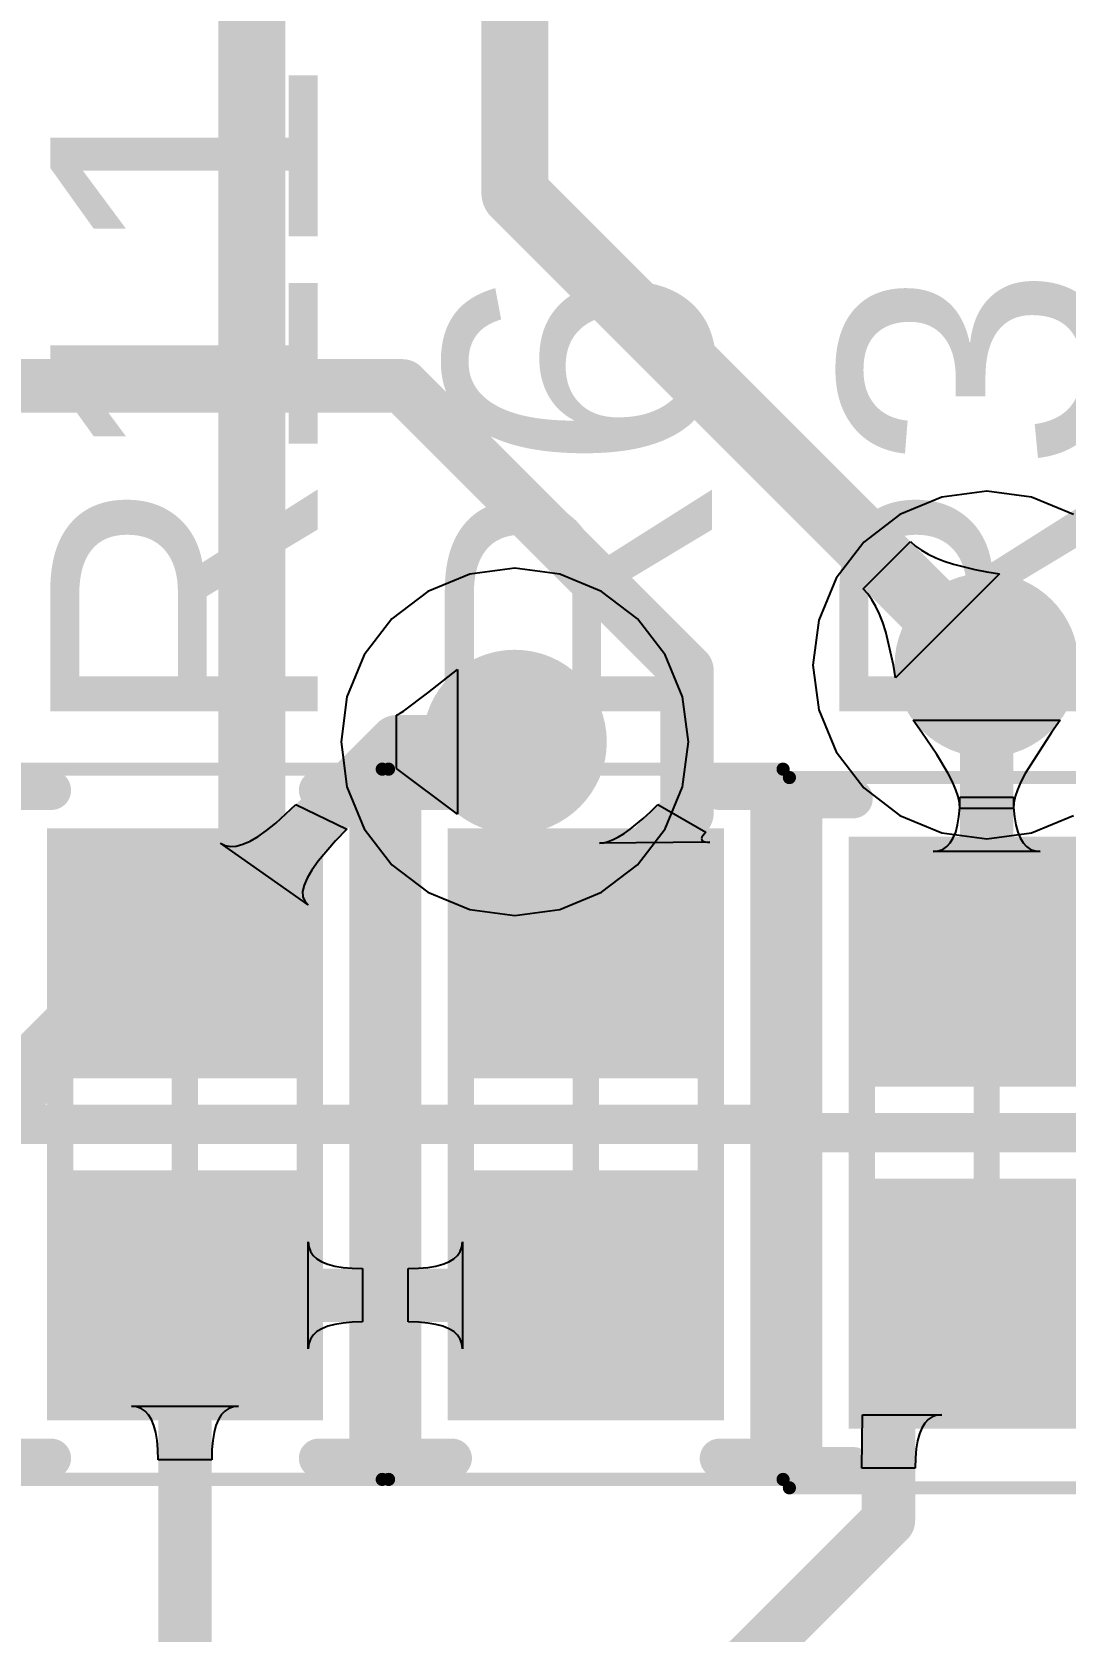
# Model space of a CAD drawing. Header units: inches. Extents: x -0.01 to 3.94, y -0.06 to 4.68.
# Drawn here: x 2.4671 to 2.6217, y 0.5854 to 0.8247 of the extents above; entities that cross this region are included whole.
import ezdxf

# ---------------------------------------------------------------- set-up
doc = ezdxf.new("R2010")
doc.units = ezdxf.units.IN
doc.header["$MEASUREMENT"] = 0
for name, color, linetype in [('Bottom Layer', 5, 'Continuous'), ('Int1 -GND)', 16, 'Continuous'), ('Int2 -PWR)', 76, 'Continuous'), ('Top 3D Body', 56, 'Continuous'), ('Top Courtyard', 56, 'Continuous'), ('Top Layer', 1, 'Continuous'), ('Top Overlay', 2, 'Continuous'), ('Top Paste', 8, 'Continuous'), ('Top Solder', 216, 'Continuous'), ('Via Holes', 16, 'Continuous')]:
    doc.layers.add(name, color=color, linetype=linetype)
doc.styles.add('Arial', font='', dxfattribs={"height": 0.2})
doc.styles.get('Arial').set_extended_font_data('Arial')

# ---------------------------------------------------------------- blocks, each defined once
blk = doc.blocks.new('RES_0603_1608_539')
at = {"layer": 'Top Layer'}
for points in [[(-0.0423244, -0.0186989), (-0.0423244, 0.0187027), (-0.008859800000000003, 0.0187027), (-0.008859799999999998, -0.0186989)], [(0.008857600000000004, -0.0186989), (0.008857599999999997, 0.0187027), (0.0423222, 0.0187027), (0.0423222, -0.0186989)]]:
    blk.add_hatch(color=1, dxfattribs=at).paths.add_polyline_path(points)
at = {"layer": 'Top Paste'}
for points in [[(-0.0423244, -0.0186989), (-0.0423244, 0.0187027), (-0.008859800000000003, 0.0187027), (-0.008859799999999998, -0.0186989)], [(0.008857600000000004, -0.0186989), (0.008857599999999997, 0.0187027), (0.0423222, 0.0187027), (0.0423222, -0.0186989)]]:
    blk.add_hatch(color=8, dxfattribs=at).paths.add_polyline_path(points)
at = {"layer": 'Top Solder'}
for points in [[(-0.0442929, -0.0206674), (-0.0442929, 0.0206712), (-0.006891300000000003, 0.0206712), (-0.006891299999999997, -0.0206674)], [(0.006889100000000003, -0.0206674), (0.006889099999999997, 0.0206712), (0.0442907, 0.0206712), (0.0442907, -0.0206674)]]:
    blk.add_hatch(color=216, dxfattribs=at).paths.add_polyline_path(points)
at = {"layer": 'Top 3D Body'}
for points in [[(0.0344479, 0.0187019, 0.003937, 0.003937, 0), (-0.0344501, 0.0187019, 0.003937, 0.003937, 0)], [(-0.0344501, -0.0187001, 0.003937, 0.003937, 0), (-0.0344501, 0.0187019, 0.003937, 0.003937, 0)], [(0.0344479, -0.0187001, 0.003937, 0.003937, 0), (0.0344479, 0.0187019, 0.003937, 0.003937, 0)], [(0.0344479, -0.0187001, 0.003937, 0.003937, 0), (-0.0344501, -0.0187001, 0.003937, 0.003937, 0)]]:
    blk.add_lwpolyline(points, format="xyseb", dxfattribs=at)
for points in [[(-0.0354343, 0.0187019, 0.0019685, 0.0019685, 1), (-0.0334659, 0.0187019, 0.0019685, 0.0019685, 1)], [(-0.0354343, 0.0187019, 0.0019685, 0.0019685, 1), (-0.0334659, 0.0187019, 0.0019685, 0.0019685, 1)], [(0.0334637, 0.0187019, 0.0019685, 0.0019685, 1), (0.0354321, 0.0187019, 0.0019685, 0.0019685, 1)], [(0.0334637, 0.0187019, 0.0019685, 0.0019685, 1), (0.0354321, 0.0187019, 0.0019685, 0.0019685, 1)], [(-0.0354343, -0.0187001, 0.0019685, 0.0019685, 1), (-0.0334659, -0.0187001, 0.0019685, 0.0019685, 1)], [(-0.0354343, -0.0187001, 0.0019685, 0.0019685, 1), (-0.0334659, -0.0187001, 0.0019685, 0.0019685, 1)], [(0.0334637, -0.0187001, 0.0019685, 0.0019685, 1), (0.0354321, -0.0187001, 0.0019685, 0.0019685, 1)], [(0.0334637, -0.0187001, 0.0019685, 0.0019685, 1), (0.0354321, -0.0187001, 0.0019685, 0.0019685, 1)]]:
    blk.add_lwpolyline(points, format="xyseb", close=True, dxfattribs=at)
at = {"layer": 'Top Courtyard'}
for points in [[(0.0531499, 0.0295279, 0.0019685, 0.0019685, 0), (-0.0531501, 0.0295279, 0.0019685, 0.0019685, 0)], [(-0.0531501, -0.0295261, 0.0019685, 0.0019685, 0), (-0.0531501, 0.0295279, 0.0019685, 0.0019685, 0)], [(0.0531499, -0.0295261, 0.0019685, 0.0019685, 0), (0.0531499, 0.0295279, 0.0019685, 0.0019685, 0)], [(-1e-07, -0.0187001, 0.003937, 0.003937, 0), (-1e-07, 0.0187019, 0.003937, 0.003937, 0)], [(0.0186999, 1.9e-06, 0.003937, 0.003937, 0), (-0.0187021, 1.9e-06, 0.003937, 0.003937, 0)], [(0.0531499, -0.0295261, 0.0019685, 0.0019685, 0), (-0.0531501, -0.0295261, 0.0019685, 0.0019685, 0)]]:
    blk.add_lwpolyline(points, format="xyseb", dxfattribs=at)
for points in [[(-0.0536422, 0.0295279, 0.0009842, 0.0009842, 1), (-0.052658, 0.0295279, 0.0009842, 0.0009842, 1)], [(-0.0536422, 0.0295279, 0.0009842, 0.0009842, 1), (-0.052658, 0.0295279, 0.0009842, 0.0009842, 1)], [(0.0526578, 0.0295279, 0.0009842, 0.0009842, 1), (0.053642, 0.0295279, 0.0009842, 0.0009842, 1)], [(0.0526578, 0.0295279, 0.0009842, 0.0009842, 1), (0.053642, 0.0295279, 0.0009842, 0.0009842, 1)], [(-0.0009843, 0.0187019, 0.0019685, 0.0019685, 1), (0.0009841, 0.0187019, 0.0019685, 0.0019685, 1)], [(-0.0196863, 1.9e-06, 0.0019685, 0.0019685, 1), (-0.0177179, 1.9e-06, 0.0019685, 0.0019685, 1)], [(0.0177157, 1.9e-06, 0.0019685, 0.0019685, 1), (0.0196841, 1.9e-06, 0.0019685, 0.0019685, 1)], [(-0.0009843, -0.0187001, 0.0019685, 0.0019685, 1), (0.0009841, -0.0187001, 0.0019685, 0.0019685, 1)], [(-0.0536422, -0.0295261, 0.0009842, 0.0009842, 1), (-0.052658, -0.0295261, 0.0009842, 0.0009842, 1)], [(-0.0536422, -0.0295261, 0.0009842, 0.0009842, 1), (-0.052658, -0.0295261, 0.0009842, 0.0009842, 1)], [(0.0526578, -0.0295261, 0.0009842, 0.0009842, 1), (0.053642, -0.0295261, 0.0009842, 0.0009842, 1)], [(0.0526578, -0.0295261, 0.0009842, 0.0009842, 1), (0.053642, -0.0295261, 0.0009842, 0.0009842, 1)]]:
    blk.add_lwpolyline(points, format="xyseb", close=True, dxfattribs=at)
at = {"layer": 'Top Overlay'}
for points in [[(0.0499999, 0.0275599, 0.0059055, 0.0059055, 0), (-0.0500001, 0.0275599, 0.0059055, 0.0059055, 0)], [(-0.0500001, 0.0200019, 0.0059055, 0.0059055, 0), (-0.0500001, 0.0275599, 0.0059055, 0.0059055, 0)], [(-1e-07, -0.0275581, 0.0059055, 0.0059055, 0), (-1e-07, 0.0275599, 0.0059055, 0.0059055, 0)], [(0.0499999, 0.0200019, 0.0059055, 0.0059055, 0), (0.0499999, 0.0275599, 0.0059055, 0.0059055, 0)], [(-0.0500001, -0.0275581, 0.0059055, 0.0059055, 0), (-0.0500001, -0.0199981, 0.0059055, 0.0059055, 0)], [(0.0499999, -0.0275581, 0.0059055, 0.0059055, 0), (0.0499999, -0.0199981, 0.0059055, 0.0059055, 0)], [(0.0499999, -0.0275581, 0.0059055, 0.0059055, 0), (-0.0500001, -0.0275581, 0.0059055, 0.0059055, 0)]]:
    blk.add_lwpolyline(points, format="xyseb", dxfattribs=at)
for points in [[(-0.0514765, 0.0275599, 0.0029527, 0.0029527, 1), (-0.0485237, 0.0275599, 0.0029527, 0.0029527, 1)], [(-0.0514765, 0.0275599, 0.0029527, 0.0029527, 1), (-0.0485237, 0.0275599, 0.0029527, 0.0029527, 1)], [(-0.0014765, 0.0275599, 0.0029527, 0.0029527, 1), (0.0014763, 0.0275599, 0.0029527, 0.0029527, 1)], [(0.0485235, 0.0275599, 0.0029527, 0.0029527, 1), (0.0514763, 0.0275599, 0.0029527, 0.0029527, 1)], [(0.0485235, 0.0275599, 0.0029527, 0.0029527, 1), (0.0514763, 0.0275599, 0.0029527, 0.0029527, 1)], [(-0.0514765, 0.0200019, 0.0029527, 0.0029527, 1), (-0.0485237, 0.0200019, 0.0029527, 0.0029527, 1)], [(0.0485235, 0.0200019, 0.0029527, 0.0029527, 1), (0.0514763, 0.0200019, 0.0029527, 0.0029527, 1)], [(-0.0514765, -0.0199981, 0.0029527, 0.0029527, 1), (-0.0485237, -0.0199981, 0.0029527, 0.0029527, 1)], [(0.0485235, -0.0199981, 0.0029527, 0.0029527, 1), (0.0514763, -0.0199981, 0.0029527, 0.0029527, 1)], [(-0.0514765, -0.0275581, 0.0029527, 0.0029527, 1), (-0.0485237, -0.0275581, 0.0029527, 0.0029527, 1)], [(-0.0514765, -0.0275581, 0.0029527, 0.0029527, 1), (-0.0485237, -0.0275581, 0.0029527, 0.0029527, 1)], [(-0.0014765, -0.0275581, 0.0029527, 0.0029527, 1), (0.0014763, -0.0275581, 0.0029527, 0.0029527, 1)], [(0.0485235, -0.0275581, 0.0029527, 0.0029527, 1), (0.0514763, -0.0275581, 0.0029527, 0.0029527, 1)], [(0.0485235, -0.0275581, 0.0029527, 0.0029527, 1), (0.0514763, -0.0275581, 0.0029527, 0.0029527, 1)]]:
    blk.add_lwpolyline(points, format="xyseb", close=True, dxfattribs=at)
blk = doc.blocks.new('RES_0603_1608_544')
at = {"layer": 'Top Layer'}
for points in [[(-0.0423224, -0.0186989), (-0.0423224, 0.0187027), (-0.008857800000000002, 0.0187027), (-0.008857799999999997, -0.0186989)], [(0.008859600000000002, -0.0186989), (0.008859599999999997, 0.0187027), (0.0423242, 0.0187027), (0.0423242, -0.0186989)]]:
    blk.add_hatch(color=1, dxfattribs=at).paths.add_polyline_path(points)
at = {"layer": 'Top Paste'}
for points in [[(-0.0423224, -0.0186989), (-0.0423224, 0.0187027), (-0.008857800000000002, 0.0187027), (-0.008857799999999997, -0.0186989)], [(0.008859600000000002, -0.0186989), (0.008859599999999997, 0.0187027), (0.0423242, 0.0187027), (0.0423242, -0.0186989)]]:
    blk.add_hatch(color=8, dxfattribs=at).paths.add_polyline_path(points)
at = {"layer": 'Top Solder'}
for points in [[(-0.0442909, -0.0206674), (-0.0442909, 0.0206712), (-0.006889300000000003, 0.0206712), (-0.006889299999999998, -0.0206674)], [(0.006891100000000003, -0.0206674), (0.006891099999999997, 0.0206712), (0.0442927, 0.0206712), (0.0442927, -0.0206674)]]:
    blk.add_hatch(color=216, dxfattribs=at).paths.add_polyline_path(points)
at = {"layer": 'Top 3D Body'}
for points in [[(0.0344499, 0.0187019, 0.003937, 0.003937, 0), (-0.0344481, 0.0187019, 0.003937, 0.003937, 0)], [(-0.0344481, -0.0187001, 0.003937, 0.003937, 0), (-0.0344481, 0.0187019, 0.003937, 0.003937, 0)], [(0.0344499, -0.0187001, 0.003937, 0.003937, 0), (0.0344499, 0.0187019, 0.003937, 0.003937, 0)], [(0.0344499, -0.0187001, 0.003937, 0.003937, 0), (-0.0344481, -0.0187001, 0.003937, 0.003937, 0)]]:
    blk.add_lwpolyline(points, format="xyseb", dxfattribs=at)
for points in [[(-0.0354323, 0.0187019, 0.0019685, 0.0019685, 1), (-0.0334639, 0.0187019, 0.0019685, 0.0019685, 1)], [(-0.0354323, 0.0187019, 0.0019685, 0.0019685, 1), (-0.0334639, 0.0187019, 0.0019685, 0.0019685, 1)], [(0.0334657, 0.0187019, 0.0019685, 0.0019685, 1), (0.0354341, 0.0187019, 0.0019685, 0.0019685, 1)], [(0.0334657, 0.0187019, 0.0019685, 0.0019685, 1), (0.0354341, 0.0187019, 0.0019685, 0.0019685, 1)], [(-0.0354323, -0.0187001, 0.0019685, 0.0019685, 1), (-0.0334639, -0.0187001, 0.0019685, 0.0019685, 1)], [(-0.0354323, -0.0187001, 0.0019685, 0.0019685, 1), (-0.0334639, -0.0187001, 0.0019685, 0.0019685, 1)], [(0.0334657, -0.0187001, 0.0019685, 0.0019685, 1), (0.0354341, -0.0187001, 0.0019685, 0.0019685, 1)], [(0.0334657, -0.0187001, 0.0019685, 0.0019685, 1), (0.0354341, -0.0187001, 0.0019685, 0.0019685, 1)]]:
    blk.add_lwpolyline(points, format="xyseb", close=True, dxfattribs=at)
at = {"layer": 'Top Courtyard'}
for points in [[(0.0531499, 0.0295279, 0.0019685, 0.0019685, 0), (-0.0531501, 0.0295279, 0.0019685, 0.0019685, 0)], [(-0.0531501, -0.0295261, 0.0019685, 0.0019685, 0), (-0.0531501, 0.0295279, 0.0019685, 0.0019685, 0)], [(0.0531499, -0.0295261, 0.0019685, 0.0019685, 0), (0.0531499, 0.0295279, 0.0019685, 0.0019685, 0)], [(-1e-07, -0.0187001, 0.003937, 0.003937, 0), (-1e-07, 0.0187019, 0.003937, 0.003937, 0)], [(0.0187019, 1.9e-06, 0.003937, 0.003937, 0), (-0.0187001, 1.9e-06, 0.003937, 0.003937, 0)], [(0.0531499, -0.0295261, 0.0019685, 0.0019685, 0), (-0.0531501, -0.0295261, 0.0019685, 0.0019685, 0)]]:
    blk.add_lwpolyline(points, format="xyseb", dxfattribs=at)
for points in [[(-0.0536422, 0.0295279, 0.0009842, 0.0009842, 1), (-0.052658, 0.0295279, 0.0009842, 0.0009842, 1)], [(-0.0536422, 0.0295279, 0.0009842, 0.0009842, 1), (-0.052658, 0.0295279, 0.0009842, 0.0009842, 1)], [(0.0526578, 0.0295279, 0.0009842, 0.0009842, 1), (0.053642, 0.0295279, 0.0009842, 0.0009842, 1)], [(0.0526578, 0.0295279, 0.0009842, 0.0009842, 1), (0.053642, 0.0295279, 0.0009842, 0.0009842, 1)], [(-0.0009843, 0.0187019, 0.0019685, 0.0019685, 1), (0.0009841, 0.0187019, 0.0019685, 0.0019685, 1)], [(-0.0196843, 1.9e-06, 0.0019685, 0.0019685, 1), (-0.0177159, 1.9e-06, 0.0019685, 0.0019685, 1)], [(0.0177177, 1.9e-06, 0.0019685, 0.0019685, 1), (0.0196861, 1.9e-06, 0.0019685, 0.0019685, 1)], [(-0.0009843, -0.0187001, 0.0019685, 0.0019685, 1), (0.0009841, -0.0187001, 0.0019685, 0.0019685, 1)], [(-0.0536422, -0.0295261, 0.0009842, 0.0009842, 1), (-0.052658, -0.0295261, 0.0009842, 0.0009842, 1)], [(-0.0536422, -0.0295261, 0.0009842, 0.0009842, 1), (-0.052658, -0.0295261, 0.0009842, 0.0009842, 1)], [(0.0526578, -0.0295261, 0.0009842, 0.0009842, 1), (0.053642, -0.0295261, 0.0009842, 0.0009842, 1)], [(0.0526578, -0.0295261, 0.0009842, 0.0009842, 1), (0.053642, -0.0295261, 0.0009842, 0.0009842, 1)]]:
    blk.add_lwpolyline(points, format="xyseb", close=True, dxfattribs=at)
at = {"layer": 'Top Overlay'}
for points in [[(0.0499999, 0.0275599, 0.0059055, 0.0059055, 0), (-0.0500001, 0.0275599, 0.0059055, 0.0059055, 0)], [(-0.0500001, 0.0200019, 0.0059055, 0.0059055, 0), (-0.0500001, 0.0275599, 0.0059055, 0.0059055, 0)], [(-1e-07, -0.0275581, 0.0059055, 0.0059055, 0), (-1e-07, 0.0275599, 0.0059055, 0.0059055, 0)], [(0.0499999, 0.0200019, 0.0059055, 0.0059055, 0), (0.0499999, 0.0275599, 0.0059055, 0.0059055, 0)], [(-0.0500001, -0.0275581, 0.0059055, 0.0059055, 0), (-0.0500001, -0.0199981, 0.0059055, 0.0059055, 0)], [(0.0499999, -0.0275581, 0.0059055, 0.0059055, 0), (0.0499999, -0.0199981, 0.0059055, 0.0059055, 0)], [(0.0499999, -0.0275581, 0.0059055, 0.0059055, 0), (-0.0500001, -0.0275581, 0.0059055, 0.0059055, 0)]]:
    blk.add_lwpolyline(points, format="xyseb", dxfattribs=at)
for points in [[(-0.0514765, 0.0275599, 0.0029527, 0.0029527, 1), (-0.0485237, 0.0275599, 0.0029527, 0.0029527, 1)], [(-0.0514765, 0.0275599, 0.0029527, 0.0029527, 1), (-0.0485237, 0.0275599, 0.0029527, 0.0029527, 1)], [(-0.0014765, 0.0275599, 0.0029527, 0.0029527, 1), (0.0014763, 0.0275599, 0.0029527, 0.0029527, 1)], [(0.0485235, 0.0275599, 0.0029527, 0.0029527, 1), (0.0514763, 0.0275599, 0.0029527, 0.0029527, 1)], [(0.0485235, 0.0275599, 0.0029527, 0.0029527, 1), (0.0514763, 0.0275599, 0.0029527, 0.0029527, 1)], [(-0.0514765, 0.0200019, 0.0029527, 0.0029527, 1), (-0.0485237, 0.0200019, 0.0029527, 0.0029527, 1)], [(0.0485235, 0.0200019, 0.0029527, 0.0029527, 1), (0.0514763, 0.0200019, 0.0029527, 0.0029527, 1)], [(-0.0514765, -0.0199981, 0.0029527, 0.0029527, 1), (-0.0485237, -0.0199981, 0.0029527, 0.0029527, 1)], [(0.0485235, -0.0199981, 0.0029527, 0.0029527, 1), (0.0514763, -0.0199981, 0.0029527, 0.0029527, 1)], [(-0.0514765, -0.0275581, 0.0029527, 0.0029527, 1), (-0.0485237, -0.0275581, 0.0029527, 0.0029527, 1)], [(-0.0514765, -0.0275581, 0.0029527, 0.0029527, 1), (-0.0485237, -0.0275581, 0.0029527, 0.0029527, 1)], [(-0.0014765, -0.0275581, 0.0029527, 0.0029527, 1), (0.0014763, -0.0275581, 0.0029527, 0.0029527, 1)], [(0.0485235, -0.0275581, 0.0029527, 0.0029527, 1), (0.0514763, -0.0275581, 0.0029527, 0.0029527, 1)], [(0.0485235, -0.0275581, 0.0029527, 0.0029527, 1), (0.0514763, -0.0275581, 0.0029527, 0.0029527, 1)]]:
    blk.add_lwpolyline(points, format="xyseb", close=True, dxfattribs=at)
blk = doc.blocks.new('RES_0603_1608_547')
at = {"layer": 'Top Layer'}
for points in [[(-0.0423224, -0.0187009), (-0.0423224, 0.0187007), (-0.008857800000000002, 0.0187007), (-0.008857799999999997, -0.0187009)], [(0.008857600000000004, -0.0187009), (0.008857599999999997, 0.0187007), (0.0423222, 0.0187007), (0.0423222, -0.0187009)]]:
    blk.add_hatch(color=1, dxfattribs=at).paths.add_polyline_path(points)
at = {"layer": 'Top Paste'}
for points in [[(-0.0423224, -0.0187009), (-0.0423224, 0.0187007), (-0.008857800000000002, 0.0187007), (-0.008857799999999997, -0.0187009)], [(0.008857600000000004, -0.0187009), (0.008857599999999997, 0.0187007), (0.0423222, 0.0187007), (0.0423222, -0.0187009)]]:
    blk.add_hatch(color=8, dxfattribs=at).paths.add_polyline_path(points)
at = {"layer": 'Top Solder'}
for points in [[(-0.0442909, -0.0206694), (-0.0442909, 0.0206692), (-0.006889300000000003, 0.0206692), (-0.006889299999999998, -0.0206694)], [(0.006889100000000003, -0.0206694), (0.006889099999999997, 0.0206692), (0.0442907, 0.0206692), (0.0442907, -0.0206694)]]:
    blk.add_hatch(color=216, dxfattribs=at).paths.add_polyline_path(points)
at = {"layer": 'Top 3D Body'}
for points in [[(0.0344479, 0.0186999, 0.003937, 0.003937, 0), (-0.0344481, 0.0186999, 0.003937, 0.003937, 0)], [(-0.0344481, -0.0187001, 0.003937, 0.003937, 0), (-0.0344481, 0.0186999, 0.003937, 0.003937, 0)], [(0.0344479, -0.0187001, 0.003937, 0.003937, 0), (0.0344479, 0.0186999, 0.003937, 0.003937, 0)], [(0.0344479, -0.0187001, 0.003937, 0.003937, 0), (-0.0344481, -0.0187001, 0.003937, 0.003937, 0)]]:
    blk.add_lwpolyline(points, format="xyseb", dxfattribs=at)
for points in [[(-0.0354323, 0.0186999, 0.0019685, 0.0019685, 1), (-0.0334639, 0.0186999, 0.0019685, 0.0019685, 1)], [(-0.0354323, 0.0186999, 0.0019685, 0.0019685, 1), (-0.0334639, 0.0186999, 0.0019685, 0.0019685, 1)], [(0.0334637, 0.0186999, 0.0019685, 0.0019685, 1), (0.0354321, 0.0186999, 0.0019685, 0.0019685, 1)], [(0.0334637, 0.0186999, 0.0019685, 0.0019685, 1), (0.0354321, 0.0186999, 0.0019685, 0.0019685, 1)], [(-0.0354323, -0.0187001, 0.0019685, 0.0019685, 1), (-0.0334639, -0.0187001, 0.0019685, 0.0019685, 1)], [(-0.0354323, -0.0187001, 0.0019685, 0.0019685, 1), (-0.0334639, -0.0187001, 0.0019685, 0.0019685, 1)], [(0.0334637, -0.0187001, 0.0019685, 0.0019685, 1), (0.0354321, -0.0187001, 0.0019685, 0.0019685, 1)], [(0.0334637, -0.0187001, 0.0019685, 0.0019685, 1), (0.0354321, -0.0187001, 0.0019685, 0.0019685, 1)]]:
    blk.add_lwpolyline(points, format="xyseb", close=True, dxfattribs=at)
at = {"layer": 'Top Courtyard'}
for points in [[(0.0531499, 0.0295279, 0.0019685, 0.0019685, 0), (-0.0531501, 0.0295279, 0.0019685, 0.0019685, 0)], [(-0.0531501, -0.0295281, 0.0019685, 0.0019685, 0), (-0.0531501, 0.0295279, 0.0019685, 0.0019685, 0)], [(0.0531499, -0.0295281, 0.0019685, 0.0019685, 0), (0.0531499, 0.0295279, 0.0019685, 0.0019685, 0)], [(-1e-07, -0.0187001, 0.003937, 0.003937, 0), (-1e-07, 0.0186999, 0.003937, 0.003937, 0)], [(0.0186999, -1e-07, 0.003937, 0.003937, 0), (-0.0187001, -1e-07, 0.003937, 0.003937, 0)], [(0.0531499, -0.0295281, 0.0019685, 0.0019685, 0), (-0.0531501, -0.0295281, 0.0019685, 0.0019685, 0)]]:
    blk.add_lwpolyline(points, format="xyseb", dxfattribs=at)
for points in [[(-0.0536422, 0.0295279, 0.0009842, 0.0009842, 1), (-0.052658, 0.0295279, 0.0009842, 0.0009842, 1)], [(-0.0536422, 0.0295279, 0.0009842, 0.0009842, 1), (-0.052658, 0.0295279, 0.0009842, 0.0009842, 1)], [(0.0526578, 0.0295279, 0.0009842, 0.0009842, 1), (0.053642, 0.0295279, 0.0009842, 0.0009842, 1)], [(0.0526578, 0.0295279, 0.0009842, 0.0009842, 1), (0.053642, 0.0295279, 0.0009842, 0.0009842, 1)], [(-0.0009843, 0.0186999, 0.0019685, 0.0019685, 1), (0.0009841, 0.0186999, 0.0019685, 0.0019685, 1)], [(-0.0196843, -1e-07, 0.0019685, 0.0019685, 1), (-0.0177159, -1e-07, 0.0019685, 0.0019685, 1)], [(0.0177157, -1e-07, 0.0019685, 0.0019685, 1), (0.0196841, -1e-07, 0.0019685, 0.0019685, 1)], [(-0.0009843, -0.0187001, 0.0019685, 0.0019685, 1), (0.0009841, -0.0187001, 0.0019685, 0.0019685, 1)], [(-0.0536422, -0.0295281, 0.0009842, 0.0009842, 1), (-0.052658, -0.0295281, 0.0009842, 0.0009842, 1)], [(-0.0536422, -0.0295281, 0.0009842, 0.0009842, 1), (-0.052658, -0.0295281, 0.0009842, 0.0009842, 1)], [(0.0526578, -0.0295281, 0.0009842, 0.0009842, 1), (0.053642, -0.0295281, 0.0009842, 0.0009842, 1)], [(0.0526578, -0.0295281, 0.0009842, 0.0009842, 1), (0.053642, -0.0295281, 0.0009842, 0.0009842, 1)]]:
    blk.add_lwpolyline(points, format="xyseb", close=True, dxfattribs=at)
at = {"layer": 'Top Overlay'}
for points in [[(0.0499999, 0.0275599, 0.0059055, 0.0059055, 0), (-0.0500001, 0.0275599, 0.0059055, 0.0059055, 0)], [(-0.0500001, 0.0199999, 0.0059055, 0.0059055, 0), (-0.0500001, 0.0275599, 0.0059055, 0.0059055, 0)], [(-1e-07, -0.0275601, 0.0059055, 0.0059055, 0), (-1e-07, 0.0275599, 0.0059055, 0.0059055, 0)], [(0.0499999, 0.0199999, 0.0059055, 0.0059055, 0), (0.0499999, 0.0275599, 0.0059055, 0.0059055, 0)], [(-0.0500001, -0.0275601, 0.0059055, 0.0059055, 0), (-0.0500001, -0.0200001, 0.0059055, 0.0059055, 0)], [(0.0499999, -0.0275601, 0.0059055, 0.0059055, 0), (0.0499999, -0.0200001, 0.0059055, 0.0059055, 0)], [(0.0499999, -0.0275601, 0.0059055, 0.0059055, 0), (-0.0500001, -0.0275601, 0.0059055, 0.0059055, 0)]]:
    blk.add_lwpolyline(points, format="xyseb", dxfattribs=at)
for points in [[(-0.0514765, 0.0275599, 0.0029527, 0.0029527, 1), (-0.0485237, 0.0275599, 0.0029527, 0.0029527, 1)], [(-0.0514765, 0.0275599, 0.0029527, 0.0029527, 1), (-0.0485237, 0.0275599, 0.0029527, 0.0029527, 1)], [(-0.0014765, 0.0275599, 0.0029527, 0.0029527, 1), (0.0014763, 0.0275599, 0.0029527, 0.0029527, 1)], [(0.0485235, 0.0275599, 0.0029527, 0.0029527, 1), (0.0514763, 0.0275599, 0.0029527, 0.0029527, 1)], [(0.0485235, 0.0275599, 0.0029527, 0.0029527, 1), (0.0514763, 0.0275599, 0.0029527, 0.0029527, 1)], [(-0.0514765, 0.0199999, 0.0029527, 0.0029527, 1), (-0.0485237, 0.0199999, 0.0029527, 0.0029527, 1)], [(0.0485235, 0.0199999, 0.0029527, 0.0029527, 1), (0.0514763, 0.0199999, 0.0029527, 0.0029527, 1)], [(-0.0514765, -0.0200001, 0.0029527, 0.0029527, 1), (-0.0485237, -0.0200001, 0.0029527, 0.0029527, 1)], [(0.0485235, -0.0200001, 0.0029527, 0.0029527, 1), (0.0514763, -0.0200001, 0.0029527, 0.0029527, 1)], [(-0.0514765, -0.0275601, 0.0029527, 0.0029527, 1), (-0.0485237, -0.0275601, 0.0029527, 0.0029527, 1)], [(-0.0514765, -0.0275601, 0.0029527, 0.0029527, 1), (-0.0485237, -0.0275601, 0.0029527, 0.0029527, 1)], [(-0.0014765, -0.0275601, 0.0029527, 0.0029527, 1), (0.0014763, -0.0275601, 0.0029527, 0.0029527, 1)], [(0.0485235, -0.0275601, 0.0029527, 0.0029527, 1), (0.0514763, -0.0275601, 0.0029527, 0.0029527, 1)], [(0.0485235, -0.0275601, 0.0029527, 0.0029527, 1), (0.0514763, -0.0275601, 0.0029527, 0.0029527, 1)]]:
    blk.add_lwpolyline(points, format="xyseb", close=True, dxfattribs=at)

msp = doc.modelspace()

# ---------------------------------------------------------------- hatches: boundary and pattern name
at = {"layer": 'Bottom Layer'}
h = msp.add_hatch(color=5, dxfattribs=at)
edge = h.paths.add_edge_path()
edge.add_arc((2.6099999, 0.7299999), 0.0137795, 0, 360)
h = msp.add_hatch(color=5, dxfattribs=at)
edge = h.paths.add_edge_path()
edge.add_arc((2.539365, 0.7185025), 0.0137795, 0, 360)
at = {"layer": 'Int1 -GND)'}
h = msp.add_hatch(color=7, dxfattribs=at)
edge = h.paths.add_edge_path()
edge.add_arc((2.6099999, 0.7299999), 0.0137795, 0, 360)
h = msp.add_hatch(color=7, dxfattribs=at)
edge = h.paths.add_edge_path()
edge.add_arc((2.539365, 0.7185025), 0.0137795, 0, 360)
at = {"layer": 'Int2 -PWR)'}
h = msp.add_hatch(color=7, dxfattribs=at)
edge = h.paths.add_edge_path()
edge.add_arc((2.6099999, 0.7299999), 0.0137795, 0, 360)
h = msp.add_hatch(color=7, dxfattribs=at)
edge = h.paths.add_edge_path()
edge.add_arc((2.539365, 0.7185025), 0.0137795, 0, 360)
at = {"layer": 'Top Layer'}
h = msp.add_hatch(color=1, dxfattribs=at)
edge = h.paths.add_edge_path()
edge.add_arc((2.6099999, 0.7299999), 0.0137795, 0, 360)
h = msp.add_hatch(color=1, dxfattribs=at)
edge = h.paths.add_edge_path()
edge.add_arc((2.539365, 0.7185025), 0.0137795, 0, 360)
at = {"layer": 'Via Holes'}
h = msp.add_hatch(color=7, dxfattribs=at)
edge = h.paths.add_edge_path()
edge.add_arc((2.6099999, 0.7299999), 0.0068897, 0, 360)
h = msp.add_hatch(color=7, dxfattribs=at)
edge = h.paths.add_edge_path()
edge.add_arc((2.539365, 0.7185025), 0.0068897, 0, 360)

# ---------------------------------------------------------------- linework, layer by layer
at = {"layer": 'Bottom Layer'}
for p, q in [((2.5915387, 0.7413901), (2.5986097, 0.7484611)), ((2.5986097, 0.7484611), (2.5993564, 0.7477996)), ((2.5993564, 0.7477996), (2.6002334, 0.7471779)), ((2.6002334, 0.7471779), (2.6012407, 0.7465962)), ((2.6012407, 0.7465962), (2.6023783, 0.7460544)), ((2.6023783, 0.7460544), (2.6036462, 0.7455526)), ((2.6036462, 0.7455526), (2.6050444, 0.7450906)), ((2.6050444, 0.7450906), (2.6082317, 0.7442866)), ((2.6119402, 0.7436422), (2.5963576, 0.7280596)), ((2.6082317, 0.7442866), (2.6100208, 0.7439444)), ((2.6100208, 0.7439444), (2.6119402, 0.7436422)), ((2.5922002, 0.7406434), (2.5915387, 0.7413901)), ((2.5928219, 0.7397664), (2.5922002, 0.7406434)), ((2.5934036, 0.7387591), (2.5928219, 0.7397664)), ((2.5939454, 0.7376215), (2.5934036, 0.7387591)), ((2.5944472, 0.7363536), (2.5939454, 0.7376215)), ((2.5949092, 0.7349554), (2.5944472, 0.7363536)), ((2.5960554, 0.729979), (2.5949092, 0.7349554)), ((2.5963576, 0.7280596), (2.5960554, 0.729979))]:
    msp.add_line(p, q, dxfattribs=at)
for points in [[(2.4999998, 3.6811024, 0.01, 0.01, 0), (2.5000001, 0.7021243, 0.01, 0.01, 0)], [(2.5393701, 2.5787402, 0.01, 0.01, 0), (2.5393702, 0.8006296, 0.01, 0.01, 0)], [(2.5393702, 0.8006296, 0.01, 0.01, 0), (2.6099999, 0.7299999, 0.01, 0.01, 0)], [(2.4536385, 0.6557627, 0.01, 0.01, 0), (2.5000001, 0.7021243, 0.01, 0.01, 0)]]:
    msp.add_lwpolyline(points, format="xyseb", dxfattribs=at)
for points in [[(2.5368702, 0.8006296, 0.005, 0.005, 1), (2.5418702, 0.8006296, 0.005, 0.005, 1)], [(2.5368702, 0.8006296, 0.005, 0.005, 1), (2.5418702, 0.8006296, 0.005, 0.005, 1)], [(2.6074999, 0.7299999, 0.005, 0.005, 1), (2.6124999, 0.7299999, 0.005, 0.005, 1)], [(2.4975001, 0.7021243, 0.005, 0.005, 1), (2.5025001, 0.7021243, 0.005, 0.005, 1)], [(2.4975001, 0.7021243, 0.005, 0.005, 1), (2.5025001, 0.7021243, 0.005, 0.005, 1)]]:
    msp.add_lwpolyline(points, format="xyseb", close=True, dxfattribs=at)
at = {"layer": 'Int1 -GND)'}
for p, q in [((2.6032701, 0.7551159), (2.5969989, 0.7525183)), ((2.6099999, 0.7560019), (2.6032701, 0.7551159)), ((2.6167297, 0.7551159), (2.6099999, 0.7560019)), ((2.6230009, 0.7525183), (2.6167297, 0.7551159)), ((2.5969989, 0.7525183), (2.5916137, 0.7483861)), ((2.5916137, 0.7483861), (2.5874815, 0.7430009)), ((2.5874815, 0.7430009), (2.5848839, 0.7367297)), ((2.5848839, 0.7367297), (2.5839979, 0.7299999)), ((2.5839979, 0.7299999), (2.5848839, 0.7232701)), ((2.5848839, 0.7232701), (2.5874815, 0.7169989)), ((2.5874815, 0.7169989), (2.5916137, 0.7116137)), ((2.5916137, 0.7116137), (2.5969989, 0.7074815)), ((2.5969989, 0.7074815), (2.6032701, 0.7048839)), ((2.6167297, 0.7048839), (2.6230009, 0.7074815)), ((2.6032701, 0.7048839), (2.6099999, 0.7039979)), ((2.6099999, 0.7039979), (2.6167297, 0.7048839))]:
    msp.add_line(p, q, dxfattribs=at)
at = {"layer": 'Int2 -PWR)'}
for p, q in [((2.6032701, 0.7551159), (2.5969989, 0.7525183)), ((2.6099999, 0.7560019), (2.6032701, 0.7551159)), ((2.6167297, 0.7551159), (2.6099999, 0.7560019)), ((2.6230009, 0.7525183), (2.6167297, 0.7551159)), ((2.5969989, 0.7525183), (2.5916137, 0.7483861)), ((2.5916137, 0.7483861), (2.5874815, 0.7430009)), ((2.539365, 0.7445045), (2.5326352, 0.7436185)), ((2.5460948, 0.7436185), (2.539365, 0.7445045)), ((2.5326352, 0.7436185), (2.526364, 0.7410209)), ((2.552366, 0.7410209), (2.5460948, 0.7436185)), ((2.5874815, 0.7430009), (2.5848839, 0.7367297)), ((2.526364, 0.7410209), (2.5209788, 0.7368887)), ((2.5577512, 0.7368887), (2.552366, 0.7410209)), ((2.5209788, 0.7368887), (2.5168466, 0.7315035)), ((2.5618834, 0.7315035), (2.5577512, 0.7368887)), ((2.5848839, 0.7367297), (2.5839979, 0.7299999)), ((2.5168466, 0.7315035), (2.514249, 0.7252323)), ((2.564481, 0.7252323), (2.5618834, 0.7315035)), ((2.5839979, 0.7299999), (2.5848839, 0.7232701)), ((2.514249, 0.7252323), (2.513363, 0.7185025)), ((2.565367, 0.7185025), (2.564481, 0.7252323)), ((2.5848839, 0.7232701), (2.5874815, 0.7169989)), ((2.513363, 0.7185025), (2.514249, 0.7117727)), ((2.564481, 0.7117727), (2.565367, 0.7185025)), ((2.5874815, 0.7169989), (2.5916137, 0.7116137)), ((2.514249, 0.7117727), (2.5168466, 0.7055015)), ((2.5618834, 0.7055015), (2.564481, 0.7117727)), ((2.5916137, 0.7116137), (2.5969989, 0.7074815)), ((2.5969989, 0.7074815), (2.6032701, 0.7048839)), ((2.6167297, 0.7048839), (2.6230009, 0.7074815)), ((2.5168466, 0.7055015), (2.5209788, 0.7001163)), ((2.5577512, 0.7001163), (2.5618834, 0.7055015)), ((2.6032701, 0.7048839), (2.6099999, 0.7039979)), ((2.6099999, 0.7039979), (2.6167297, 0.7048839)), ((2.5209788, 0.7001163), (2.526364, 0.6959841)), ((2.552366, 0.6959841), (2.5577512, 0.7001163)), ((2.526364, 0.6959841), (2.5326352, 0.6933865)), ((2.5460948, 0.6933865), (2.552366, 0.6959841)), ((2.5326352, 0.6933865), (2.539365, 0.6925005)), ((2.539365, 0.6925005), (2.5460948, 0.6933865))]:
    msp.add_line(p, q, dxfattribs=at)
at = {"layer": 'Top Layer'}
for p, q in [((2.5263771, 0.7258382), (2.5308168, 0.7293101)), ((2.5308168, 0.7293101), (2.5308168, 0.7076949)), ((2.5227114, 0.7231152), (2.5263771, 0.7258382)), ((2.5218445, 0.7225706), (2.5221974, 0.7227748)), ((2.5221974, 0.7227748), (2.5227114, 0.7231152)), ((2.5216525, 0.7225025), (2.5218445, 0.7225706)), ((2.5216525, 0.7145025), (2.5216525, 0.7225025)), ((2.6003149, 0.7199112), (2.5989814, 0.7217253)), ((2.5989814, 0.7217253), (2.6210184, 0.7217253)), ((2.6210184, 0.7217253), (2.6196849, 0.7199112)), ((2.6025608, 0.7166139), (2.6003149, 0.7199112)), ((2.6196849, 0.7199112), (2.6157545, 0.7137575)), ((2.6042453, 0.7137575), (2.6025608, 0.7166139)), ((2.5308168, 0.7076949), (2.5216525, 0.7145025)), ((2.6048769, 0.7124947), (2.6042453, 0.7137575)), ((2.6157545, 0.7137575), (2.6151229, 0.7124947)), ((2.6053682, 0.7113421), (2.6048769, 0.7124947)), ((2.6057192, 0.7102998), (2.6053682, 0.7113421)), ((2.6146316, 0.7113421), (2.6142806, 0.7102998)), ((2.6151229, 0.7124947), (2.6146316, 0.7113421)), ((2.503583, 0.7063113), (2.5066142, 0.7091211)), ((2.5066142, 0.7091211), (2.5142396, 0.7054327)), ((2.5596593, 0.7080253), (2.5607825, 0.7091191)), ((2.5607825, 0.7091191), (2.567973, 0.7049959)), ((2.6059297, 0.7093678), (2.6057192, 0.7102998)), ((2.6058399, 0.7072792), (2.6059599, 0.7086596)), ((2.6059999, 0.708546), (2.6059297, 0.7093678)), ((2.6059599, 0.7086596), (2.6059999, 0.7102024)), ((2.6059999, 0.7102024), (2.6139999, 0.7102024)), ((2.6139999, 0.708546), (2.6059999, 0.708546)), ((2.6139999, 0.7102024), (2.6140399, 0.7086596)), ((2.6140701, 0.7093678), (2.6139999, 0.708546)), ((2.6140399, 0.7086596), (2.6141599, 0.7072792)), ((2.6142806, 0.7102998), (2.6140701, 0.7093678)), ((2.5022114, 0.7052166), (2.503583, 0.7063113)), ((2.5566241, 0.7054322), (2.5585918, 0.7070463)), ((2.5585918, 0.7070463), (2.5596593, 0.7080253)), ((2.6053599, 0.7050056), (2.6056399, 0.7060612)), ((2.6056399, 0.7060612), (2.6058399, 0.7072792)), ((2.6141599, 0.7072792), (2.6143599, 0.7060612)), ((2.6143599, 0.7060612), (2.6146399, 0.7050056)), ((2.4986732, 0.7031733), (2.4997566, 0.7036476)), ((2.4997566, 0.7036476), (2.500936, 0.7043287)), ((2.500936, 0.7043287), (2.5022114, 0.7052166)), ((2.512556, 0.7036938), (2.5099261, 0.700621)), ((2.5142396, 0.7054327), (2.512556, 0.7036938)), ((2.5533573, 0.7035802), (2.5540904, 0.7038712)), ((2.5540904, 0.7038712), (2.5548792, 0.7042768)), ((2.5548792, 0.7042768), (2.5557238, 0.7047972)), ((2.5557238, 0.7047972), (2.5566241, 0.7054322)), ((2.5673838, 0.7042137), (2.5673344, 0.7040143)), ((2.5673344, 0.7040143), (2.5673586, 0.7038456)), ((2.5673586, 0.7038456), (2.5674563, 0.7037076)), ((2.5675066, 0.7044438), (2.5673838, 0.7042137)), ((2.5674563, 0.7037076), (2.5676276, 0.7036002)), ((2.5677031, 0.7047045), (2.5675066, 0.7044438)), ((2.567973, 0.7049959), (2.5677031, 0.7047045)), ((2.6045599, 0.7033816), (2.6049999, 0.7041124)), ((2.6049999, 0.7041124), (2.6053599, 0.7050056)), ((2.6146399, 0.7050056), (2.6149999, 0.7041124)), ((2.6149999, 0.7041124), (2.6154399, 0.7033816)), ((2.5084627, 0.694119), (2.4953005, 0.7033442)), ((2.4953005, 0.7033442), (2.4959996, 0.7029913)), ((2.4959996, 0.7029913), (2.4967947, 0.7028452)), ((2.4967947, 0.7028452), (2.4976859, 0.7029059)), ((2.4976859, 0.7029059), (2.4986732, 0.7031733)), ((2.5685827, 0.7034622), (2.5520583, 0.7033422)), ((2.5520583, 0.7033422), (2.5526799, 0.7034038)), ((2.5526799, 0.7034038), (2.5533573, 0.7035802)), ((2.5676276, 0.7036002), (2.5678724, 0.7035235)), ((2.5678724, 0.7035235), (2.5681908, 0.7034775)), ((2.5681908, 0.7034775), (2.5685827, 0.7034622)), ((2.6019999, 0.7020824), (2.6027599, 0.7021636)), ((2.6179999, 0.7020824), (2.6019999, 0.7020824)), ((2.6027599, 0.7021636), (2.6034399, 0.7024072)), ((2.6034399, 0.7024072), (2.6040399, 0.7028132)), ((2.6040399, 0.7028132), (2.6045599, 0.7033816)), ((2.6154399, 0.7033816), (2.6159599, 0.7028132)), ((2.6159599, 0.7028132), (2.6165599, 0.7024072)), ((2.6165599, 0.7024072), (2.6172399, 0.7021636)), ((2.6172399, 0.7021636), (2.6179999, 0.7020824)), ((2.5089798, 0.6992871), (2.5082793, 0.6980882)), ((2.5099261, 0.700621), (2.5089798, 0.6992871)), ((2.5078245, 0.6970243), (2.5076154, 0.6960955)), ((2.5082793, 0.6980882), (2.5078245, 0.6970243)), ((2.5076154, 0.6960955), (2.5076521, 0.6953016)), ((2.5076521, 0.6953016), (2.5079345, 0.6946428)), ((2.5079345, 0.6946428), (2.5084627, 0.694119)), ((2.5084627, 0.6276699), (2.5084627, 0.6436699)), ((2.5084627, 0.6436699), (2.5085439, 0.6429099)), ((2.5085439, 0.6429099), (2.5087875, 0.6422299)), ((2.5087875, 0.6422299), (2.5091935, 0.6416299)), ((2.5091935, 0.6416299), (2.5097619, 0.6411099)), ((2.5302419, 0.6411099), (2.5308103, 0.6416299)), ((2.5308103, 0.6416299), (2.5312163, 0.6422299)), ((2.5312163, 0.6422299), (2.5314599, 0.6429099)), ((2.5314599, 0.6429099), (2.5315411, 0.6436699)), ((2.5315411, 0.6436699), (2.5315411, 0.6276699)), ((2.5097619, 0.6411099), (2.5104927, 0.6406699)), ((2.5104927, 0.6406699), (2.5113859, 0.6403099)), ((2.5113859, 0.6403099), (2.5124415, 0.6400299)), ((2.5124415, 0.6400299), (2.5136595, 0.6398299)), ((2.5136595, 0.6398299), (2.5150399, 0.6397099)), ((2.5150399, 0.6397099), (2.5165827, 0.6396699)), ((2.5165827, 0.6396699), (2.5165827, 0.6316699)), ((2.5234211, 0.6396699), (2.5249639, 0.6397099)), ((2.5234211, 0.6316699), (2.5234211, 0.6396699)), ((2.5249639, 0.6397099), (2.5263443, 0.6398299)), ((2.5263443, 0.6398299), (2.5275623, 0.6400299)), ((2.5275623, 0.6400299), (2.5286179, 0.6403099)), ((2.5286179, 0.6403099), (2.5295111, 0.6406699)), ((2.5295111, 0.6406699), (2.5302419, 0.6411099)), ((2.5091935, 0.6297099), (2.5087875, 0.6291099)), ((2.5097619, 0.6302299), (2.5091935, 0.6297099)), ((2.5104927, 0.6306699), (2.5097619, 0.6302299)), ((2.5113859, 0.6310299), (2.5104927, 0.6306699)), ((2.5124415, 0.6313099), (2.5113859, 0.6310299)), ((2.5136595, 0.6315099), (2.5124415, 0.6313099)), ((2.5150399, 0.6316299), (2.5136595, 0.6315099)), ((2.5165827, 0.6316699), (2.5150399, 0.6316299)), ((2.5249639, 0.6316299), (2.5234211, 0.6316699)), ((2.5263443, 0.6315099), (2.5249639, 0.6316299)), ((2.5275623, 0.6313099), (2.5263443, 0.6315099)), ((2.5286179, 0.6310299), (2.5275623, 0.6313099)), ((2.5295111, 0.6306699), (2.5286179, 0.6310299)), ((2.5302419, 0.6302299), (2.5295111, 0.6306699)), ((2.5308103, 0.6297099), (2.5302419, 0.6302299)), ((2.5312163, 0.6291099), (2.5308103, 0.6297099)), ((2.5085439, 0.6284299), (2.5084627, 0.6276699)), ((2.5087875, 0.6291099), (2.5085439, 0.6284299)), ((2.5314599, 0.6284299), (2.5312163, 0.6291099)), ((2.5315411, 0.6276699), (2.5314599, 0.6284299)), ((2.4827619, 0.6189776), (2.4820019, 0.6190576)), ((2.4820019, 0.6190576), (2.4980019, 0.6190576)), ((2.4834419, 0.6187376), (2.4827619, 0.6189776)), ((2.4840419, 0.6183376), (2.4834419, 0.6187376)), ((2.4845619, 0.6177776), (2.4840419, 0.6183376)), ((2.4850019, 0.6170576), (2.4845619, 0.6177776)), ((2.4954419, 0.6177776), (2.4950019, 0.6170576)), ((2.4959619, 0.6183376), (2.4954419, 0.6177776)), ((2.4965619, 0.6187376), (2.4959619, 0.6183376)), ((2.4972419, 0.6189776), (2.4965619, 0.6187376)), ((2.4980019, 0.6190576), (2.4972419, 0.6189776)), ((2.5912991, 0.6097978), (2.5914191, 0.6177978)), ((2.5914191, 0.6177978), (2.6032991, 0.6177978)), ((2.6018591, 0.6174778), (2.6012591, 0.6170778)), ((2.6025391, 0.6177178), (2.6018591, 0.6174778)), ((2.6032991, 0.6177978), (2.6025391, 0.6177178)), ((2.4853619, 0.6161776), (2.4850019, 0.6170576)), ((2.4856419, 0.6151376), (2.4853619, 0.6161776)), ((2.4858419, 0.6139376), (2.4856419, 0.6151376)), ((2.4943619, 0.6151376), (2.4941619, 0.6139376)), ((2.4946419, 0.6161776), (2.4943619, 0.6151376)), ((2.4950019, 0.6170576), (2.4946419, 0.6161776)), ((2.6002991, 0.6157978), (2.5999391, 0.6149178)), ((2.6007391, 0.6165178), (2.6002991, 0.6157978)), ((2.6012591, 0.6170778), (2.6007391, 0.6165178)), ((2.4859619, 0.6125776), (2.4858419, 0.6139376)), ((2.4941619, 0.6139376), (2.4940419, 0.6125776)), ((2.5996591, 0.6138778), (2.5994591, 0.6126778)), ((2.5999391, 0.6149178), (2.5996591, 0.6138778)), ((2.4860019, 0.6110576), (2.4859619, 0.6125776)), ((2.4940019, 0.6110576), (2.4860019, 0.6110576)), ((2.4940419, 0.6125776), (2.4940019, 0.6110576)), ((2.5993391, 0.6113178), (2.5992991, 0.6097978)), ((2.5994591, 0.6126778), (2.5993391, 0.6113178)), ((2.5992991, 0.6097978), (2.5912991, 0.6097978))]:
    msp.add_line(p, q, dxfattribs=at)
for points in [[(2.0387482, 0.7717795, 0.008, 0.008, 0), (2.5225458, 0.7717795, 0.008, 0.008, 0)], [(2.5225458, 0.7717795, 0.008, 0.008, 0), (2.5651446, 0.7291807, 0.008, 0.008, 0)], [(2.5651446, 0.7078243, 0.008, 0.008, 0), (2.5651446, 0.7291807, 0.008, 0.008, 0)], [(2.6099999, 0.6855901, 0.008, 0.008, 0), (2.6099999, 0.7299999, 0.008, 0.008, 0)], [(2.4900019, 0.6868519, 0.008, 0.008, 0), (2.5216525, 0.7185025, 0.008, 0.008, 0)], [(2.5216525, 0.7185025, 0.008, 0.008, 0), (2.539365, 0.7185025, 0.008, 0.008, 0)], [(2.5500432, 0.6927229, 0.008, 0.008, 0), (2.5651446, 0.7078243, 0.008, 0.008, 0)], [(2.5421604, 0.6927229, 0.008, 0.008, 0), (2.5500432, 0.6927229, 0.008, 0.008, 0)], [(2.5421604, 0.6927229, 0.008, 0.008, 0), (2.5480334, 0.6868499, 0.008, 0.008, 0)], [(2.5480334, 0.6868499, 0.008, 0.008, 0), (2.5500019, 0.6868499, 0.008, 0.008, 0)], [(2.4900019, 0.5000019, 0.008, 0.008, 0), (2.4900019, 0.6356699, 0.008, 0.008, 0)], [(2.4900019, 0.6356699, 0.008, 0.008, 0), (2.5499999, 0.6356699, 0.008, 0.008, 0)], [(2.5499999, 0.6356699, 0.008, 0.008, 0), (2.5500019, 0.6356679, 0.008, 0.008, 0)], [(2.5952991, 0.6216778, 0.008, 0.008, 0), (2.6080314, 0.6344101, 0.008, 0.008, 0)], [(2.6080314, 0.6344101, 0.008, 0.008, 0), (2.6099999, 0.6344101, 0.008, 0.008, 0)], [(2.6099999, 0.6344101, 0.008, 0.008, 0), (2.6198439, 0.6245661, 0.008, 0.008, 0)], [(2.6198439, 0.6245661, 0.008, 0.008, 0), (2.6699999, 0.6245661, 0.008, 0.008, 0)], [(2.5952991, 0.601977, 0.008, 0.008, 0), (2.5952991, 0.6216778, 0.008, 0.008, 0)], [(2.5718502, 0.5785281, 0.008, 0.008, 0), (2.5952991, 0.601977, 0.008, 0.008, 0)]]:
    msp.add_lwpolyline(points, format="xyseb", dxfattribs=at)
for points in [[(2.5205458, 0.7717795, 0.004, 0.004, 1), (2.5245458, 0.7717795, 0.004, 0.004, 1)], [(2.5205458, 0.7717795, 0.004, 0.004, 1), (2.5245458, 0.7717795, 0.004, 0.004, 1)], [(2.5631446, 0.7291807, 0.004, 0.004, 1), (2.5671446, 0.7291807, 0.004, 0.004, 1)], [(2.5631446, 0.7291807, 0.004, 0.004, 1), (2.5671446, 0.7291807, 0.004, 0.004, 1)], [(2.6079999, 0.7299999, 0.004, 0.004, 1), (2.6119999, 0.7299999, 0.004, 0.004, 1)], [(2.5196525, 0.7185025, 0.004, 0.004, 1), (2.5236525, 0.7185025, 0.004, 0.004, 1)], [(2.5196525, 0.7185025, 0.004, 0.004, 1), (2.5236525, 0.7185025, 0.004, 0.004, 1)], [(2.537365, 0.7185025, 0.004, 0.004, 1), (2.541365, 0.7185025, 0.004, 0.004, 1)], [(2.5631446, 0.7078243, 0.004, 0.004, 1), (2.5671446, 0.7078243, 0.004, 0.004, 1)], [(2.5631446, 0.7078243, 0.004, 0.004, 1), (2.5671446, 0.7078243, 0.004, 0.004, 1)], [(2.5401604, 0.6927229, 0.004, 0.004, 1), (2.5441604, 0.6927229, 0.004, 0.004, 1)], [(2.5401604, 0.6927229, 0.004, 0.004, 1), (2.5441604, 0.6927229, 0.004, 0.004, 1)], [(2.5480432, 0.6927229, 0.004, 0.004, 1), (2.5520432, 0.6927229, 0.004, 0.004, 1)], [(2.5480432, 0.6927229, 0.004, 0.004, 1), (2.5520432, 0.6927229, 0.004, 0.004, 1)], [(2.4880019, 0.6868519, 0.004, 0.004, 1), (2.4920019, 0.6868519, 0.004, 0.004, 1)], [(2.5460334, 0.6868499, 0.004, 0.004, 1), (2.5500334, 0.6868499, 0.004, 0.004, 1)], [(2.5460334, 0.6868499, 0.004, 0.004, 1), (2.5500334, 0.6868499, 0.004, 0.004, 1)], [(2.5480019, 0.6868499, 0.004, 0.004, 1), (2.5520019, 0.6868499, 0.004, 0.004, 1)], [(2.6079999, 0.6855901, 0.004, 0.004, 1), (2.6119999, 0.6855901, 0.004, 0.004, 1)], [(2.4880019, 0.6356699, 0.004, 0.004, 1), (2.4920019, 0.6356699, 0.004, 0.004, 1)], [(2.4880019, 0.6356699, 0.004, 0.004, 1), (2.4920019, 0.6356699, 0.004, 0.004, 1)], [(2.5479999, 0.6356699, 0.004, 0.004, 1), (2.5519999, 0.6356699, 0.004, 0.004, 1)], [(2.5479999, 0.6356699, 0.004, 0.004, 1), (2.5519999, 0.6356699, 0.004, 0.004, 1)], [(2.5480019, 0.6356679, 0.004, 0.004, 1), (2.5520019, 0.6356679, 0.004, 0.004, 1)], [(2.6060314, 0.6344101, 0.004, 0.004, 1), (2.6100314, 0.6344101, 0.004, 0.004, 1)], [(2.6060314, 0.6344101, 0.004, 0.004, 1), (2.6100314, 0.6344101, 0.004, 0.004, 1)], [(2.6079999, 0.6344101, 0.004, 0.004, 1), (2.6119999, 0.6344101, 0.004, 0.004, 1)], [(2.6079999, 0.6344101, 0.004, 0.004, 1), (2.6119999, 0.6344101, 0.004, 0.004, 1)], [(2.6178439, 0.6245661, 0.004, 0.004, 1), (2.6218439, 0.6245661, 0.004, 0.004, 1)], [(2.6178439, 0.6245661, 0.004, 0.004, 1), (2.6218439, 0.6245661, 0.004, 0.004, 1)], [(2.5932991, 0.6216778, 0.004, 0.004, 1), (2.5972991, 0.6216778, 0.004, 0.004, 1)], [(2.5932991, 0.6216778, 0.004, 0.004, 1), (2.5972991, 0.6216778, 0.004, 0.004, 1)], [(2.5932991, 0.601977, 0.004, 0.004, 1), (2.5972991, 0.601977, 0.004, 0.004, 1)], [(2.5932991, 0.601977, 0.004, 0.004, 1), (2.5972991, 0.601977, 0.004, 0.004, 1)]]:
    msp.add_lwpolyline(points, format="xyseb", close=True, dxfattribs=at)

# ---------------------------------------------------------------- block references
at = {"rotation": 270}
for name, p in [('RES_0603_1608_539', (2.49, 0.6612598)), ('RES_0603_1608_544', (2.55, 0.6612598)), ('RES_0603_1608_547', (2.61, 0.66))]:
    msp.add_blockref(name, p, dxfattribs=at)

# ---------------------------------------------------------------- texts
at = {"layer": 'Top Overlay', "style": 'Arial'}
for s, p in [('R11', (2.5098425, 0.7185039)), ('R6', (2.5688976, 0.7185039)), ('R3', (2.6279528, 0.7185039))]:
    msp.add_text(s, height=0.04, rotation=90, dxfattribs=at).set_placement(p)

doc.saveas('drawing.dxf')
